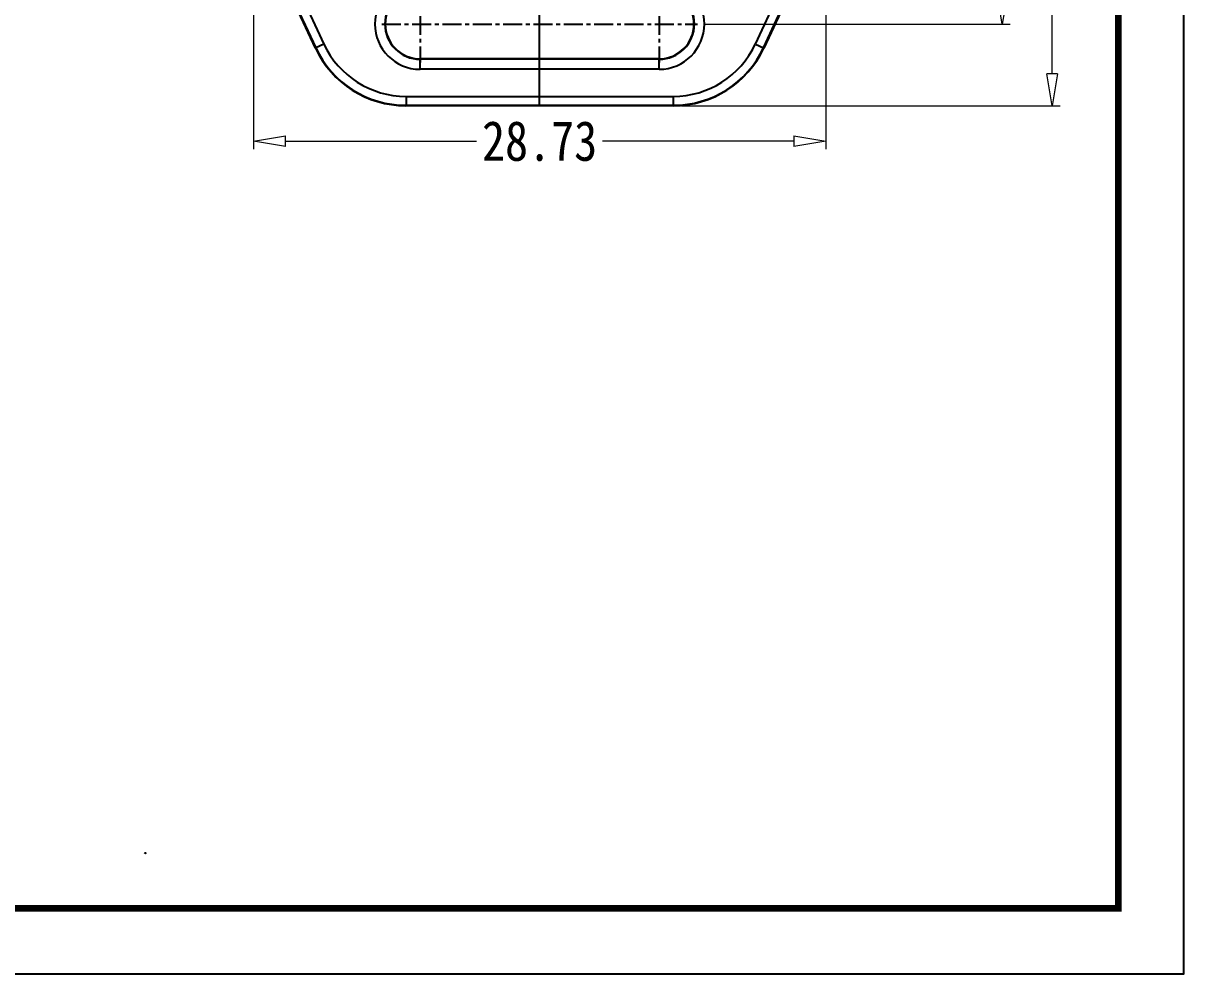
# Model space of a CAD drawing. Header units: millimetres. Extents: x 1786 to 2648, y -2492 to -1928.
# Drawn here: x 2589.4 to 2647.7, y -2491.9 to -2444.2 of the extents above; entities that cross this region are included whole.
import ezdxf

# ---------------------------------------------------------------- set-up
doc = ezdxf.new("R2010")
doc.units = ezdxf.units.MM
doc.linetypes.add('CENTER', pattern=[50.8, 31.75, -6.35, 6.35, -6.35])
doc.layers.add('dim', color=3, linetype='Continuous', lineweight=9)
doc.layers.add('from', color=7, linetype='Continuous')
doc.styles.add('FFS', font='SIMFANG.TTF', dxfattribs={"width": 0.85})
doc.dimstyles.new('YanXiu', dxfattribs={"dimtxt": 2.5, "dimasz": 2.2, "dimexe": 1, "dimexo": 0.6, "dimgap": 0.66, "dimtad": 0, "dimzin": 9, "dimdsep": 46, "dimtxsty": 'FFS', "dimblk": 'CLOSEDBLANK', "dimcen": 0, "dimclrd": 256, "dimclre": 131, "dimclrt": 42, "dimazin": 0, "dimtfac": 1, "dimtofl": 0, "dimtmove": 0, "dimatfit": 3, "dimldrblk": 'CLOSEDBLANK', "dimfxl": 1, "dimlwd": 5, "dimlwe": 5, "dimarcsym": 0})

# ---------------------------------------------------------------- blocks, each defined once
blk = doc.blocks.new('_ClosedBlank')
at = {"color": 0, "linetype": 'ByBlock', "lineweight": -2}
for p, q in [((-1, 0.167), (0, 0)), ((-1, 0.167), (-1, -0.167)), ((0, 0), (-1, -0.167))]:
    blk.add_line(p, q, dxfattribs=at)
blk = doc.blocks.new('*D130')
at = {"layer": 'Defpoints', "color": 0}
for p in [(3346.687, -2469.804), (3375.417, -2469.804), (3375.417, -2483.087)]:
    blk.add_point(p, dxfattribs=at)
at = {"layer": 'dim', "color": 131, "lineweight": 5}
for p, q in [((3346.687, -2470.204), (3346.687, -2483.487)), ((3375.417, -2470.204), (3375.417, -2483.487))]:
    blk.add_line(p, q, dxfattribs=at)
at = {"layer": 'dim', "lineweight": 5}
for p, q in [((3348.287, -2483.087), (3357.886, -2483.087)), ((3373.817, -2483.087), (3364.218, -2483.087))]:
    blk.add_line(p, q, dxfattribs=at)
at = {"layer": 'dim', "lineweight": 5, "xscale": 1.6, "yscale": 1.6, "zscale": 1.6, "rotation": 180}
blk.add_blockref('_ClosedBlank', (3346.687, -2483.087), dxfattribs=at)
at = {"layer": 'dim', "lineweight": 5, "xscale": 1.6, "yscale": 1.6, "zscale": 1.6}
blk.add_blockref('_ClosedBlank', (3375.417, -2483.087), dxfattribs=at)
at = {"layer": 'dim', "color": 42, "insert": (3361.052, -2483.087), "char_height": 2, "attachment_point": 5, "style": 'FFS'}
blk.add_mtext('28.73', dxfattribs=at)
blk = doc.blocks.new('*D133')
at = {"layer": 'Defpoints', "color": 0}
for p in [(3368.977, -2409.404, 0), (3384.285, -2409.404), (3368.977, -2477.204, 0)]:
    blk.add_point(p, dxfattribs=at)
at = {"layer": 'dim', "color": 131, "lineweight": 5}
for p, q in [((3369.377, -2409.404), (3384.685, -2409.404)), ((3369.377, -2477.204), (3384.685, -2477.204))]:
    blk.add_line(p, q, dxfattribs=at)
at = {"layer": 'dim', "lineweight": 5}
for p, q in [((3384.285, -2411.004), (3384.285, -2440.763)), ((3384.285, -2475.604), (3384.285, -2445.845))]:
    blk.add_line(p, q, dxfattribs=at)
at = {"layer": 'dim', "lineweight": 5, "xscale": 1.6, "yscale": 1.6, "zscale": 1.6}
for p, rotation in [((3384.285, -2409.404), 90), ((3384.285, -2477.204), 270)]:
    blk.add_blockref('_ClosedBlank', p, dxfattribs=dict(at, rotation=rotation))
at = {"layer": 'dim', "color": 42, "insert": (3384.285, -2443.304), "char_height": 2, "attachment_point": 5, "rotation": 90, "style": 'FFS'}
blk.add_mtext('67.8', dxfattribs=at)
blk = doc.blocks.new('*D134')
at = {"layer": 'Defpoints', "color": 0}
for p in [(3367.771, -2405.304), (3386.785, -2405.304), (3367.771, -2481.304)]:
    blk.add_point(p, dxfattribs=at)
at = {"layer": 'dim', "color": 131, "lineweight": 5}
for p, q in [((3368.171, -2405.304), (3387.185, -2405.304)), ((3368.171, -2481.304), (3387.185, -2481.304))]:
    blk.add_line(p, q, dxfattribs=at)
at = {"layer": 'dim', "lineweight": 5}
for p, q in [((3386.785, -2406.904), (3386.785, -2441.935)), ((3386.785, -2479.704), (3386.785, -2444.674))]:
    blk.add_line(p, q, dxfattribs=at)
at = {"layer": 'dim', "lineweight": 5, "xscale": 1.6, "yscale": 1.6, "zscale": 1.6}
for p, rotation in [((3386.785, -2405.304), 90), ((3386.785, -2481.304), 270)]:
    blk.add_blockref('_ClosedBlank', p, dxfattribs=dict(at, rotation=rotation))
at = {"layer": 'dim', "color": 42, "insert": (3386.785, -2443.304), "char_height": 2, "attachment_point": 5, "rotation": 90, "style": 'FFS'}
blk.add_mtext('76', dxfattribs=at)
blk = doc.blocks.new('*u146')
at = {"color": 1, "linetype": 'CENTER', "ltscale": 0.144}
blk.add_line((0, -38), (0, 38), dxfattribs=at)
at = {"color": 7, "linetype": 'Continuous'}
for p, q in [((-11.251, -35.113, 0), (-13.004, -31.354, 0)), ((-12.993, -31.336, 0), (-11.24, -35.095, 0)), ((-12.585, -31.146, 0), (-10.832, -34.905, 0)), ((10.832, -34.905, 0), (12.585, -31.146, 0)), ((11.24, -35.095, 0), (12.993, -31.336, 0)), ((13.004, -31.354, 0), (11.251, -35.113, 0)), ((-10.832, -34.905, 0), (-11.24, -35.095, 0)), ((10.832, -34.905, 0), (11.24, -35.095, 0)), ((-11.24, -35.095, 0), (-11.251, -35.113, 0)), ((11.251, -35.113, 0), (11.24, -35.095, 0)), ((-6, -36.172, 0), (-6, -35.65, 0)), ((6, -35.65, 0), (-6, -35.65, 0)), ((6, -35.672, 0), (-6, -35.672, 0)), ((6, -36.172, 0), (6, -35.65, 0)), ((6, -36.172, 0), (-6, -36.172, 0)), ((-6.708, -37.532, 0), (-6.708, -37.982, 0)), ((-6.708, -37.532, 0), (6.708, -37.532, 0)), ((6.708, -37.532, 0), (6.708, -37.982, 0)), ((6.72, -38, 0), (-6.72, -38, 0)), ((-6.708, -37.982, 0), (-6.719, -38, 0)), ((-6.708, -37.982, 0), (6.708, -37.982, 0)), ((6.719, -38, 0), (6.708, -37.982, 0))]:
    blk.add_line(p, q, dxfattribs=at)
at = {"color": 1, "linetype": 'CENTER', "ltscale": 0.03}
for p, q in [((-6, -31.975), (-6, -35.825)), ((6, -31.975), (6, -35.825)), ((-7.925, -33.9), (7.925, -33.9))]:
    blk.add_line(p, q, dxfattribs=at)
at = {"color": 7, "linetype": 'Continuous'}
for centre, radius, start, end in [((-6, -33.9, 0), 2.272, 90, 270), ((6, -33.9, 0), 2.272, 270, 90), ((-6, -33.9, 0), 1.772, 90, 270), ((-6, -33.9, 0), 1.75, 90, 270), ((6, -33.9, 0), 1.772, 270, 90), ((6, -33.9, 0), 1.75, 270, 90), ((-6.708, -32.982, 0), 4.55, 204.99975, 270.00025), ((6.708, -32.982, 0), 4.55, 269.99975, 335.00025), ((-6.72, -33, 0), 5, 204.99627, 270.00345), ((-6.708, -32.982, 0), 5, 204.99625, 270.00349), ((6.708, -32.982, 0), 5, 269.99652, 335.00375), ((6.72, -33, 0), 5, 269.99654, 335.00373)]:
    blk.add_arc(centre, radius, start, end, dxfattribs=at)
at = {"layer": 'dim'}
for base, p1, p2, picture, middle in [((25.733, 38, 0), (6.719, -38, 0), (6.719, 38, 0), '*D134', (25.733, 0, 0)), ((23.233, 33.9, 0), (7.925, -33.9), (7.925, 33.9), '*D133', (23.233, 0, 0))]:
    dim = blk.add_linear_dim(base=base, p1=p1, p2=p2, angle=90, dimstyle='YanXiu', override={"dimtxt": 2, "dimasz": 1.6, "dimexe": 0.3998, "dimexo": 0.3998, "dimgap": 0.3998}, dxfattribs=at)
    dim.commit()
    dim.dimension.update_dxf_attribs({"geometry": picture, "text_midpoint": middle, "insert": (-3361.052, 2443.304)})
dim = blk.add_linear_dim(base=(14.365, -39.783, 0), p1=(-14.365, -26.5, 0), p2=(14.365, -26.5, 0), dimstyle='YanXiu', override={"dimtxt": 2, "dimasz": 1.6, "dimexe": 0.3998, "dimexo": 0.3998, "dimgap": 0.3998}, dxfattribs=at)
dim.commit()
dim.dimension.update_dxf_attribs({"geometry": '*D130', "text_midpoint": (0, -39.783, 0), "insert": (-3361.052, 2443.304)})

msp = doc.modelspace()

# ---------------------------------------------------------------- linework, layer by layer
at = {"layer": 'from'}
msp.add_line((2644.432, -2488.598, 0), (2590.459, -2488.598, 0), dxfattribs=at)
at = {"layer": 'from', "elevation": 0}
msp.add_lwpolyline([(2457.096, -2491.884), (2647.717, -2491.884), (2647.717, -2359.419), (2457.096, -2359.419)], close=True, dxfattribs=at)
at = {"layer": 'from', "const_width": 0.329, "elevation": 0}
msp.add_lwpolyline([(2460.382, -2488.598), (2460.382, -2362.704), (2644.432, -2362.704), (2644.432, -2488.598), (2460.382, -2488.598)], dxfattribs=at)
at = {"layer": 'from'}
msp.add_arc((2595.575, -2485.862, 0), 0.0377, 0, 180, dxfattribs=at)

# ---------------------------------------------------------------- block references
msp.add_blockref('*u146', (2615.372, -2410.301, 0))

doc.saveas('drawing.dxf')
